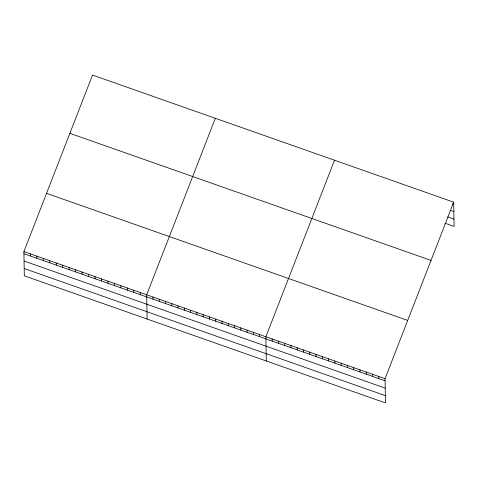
<?xml version="1.0" encoding="UTF-8"?>
<svg xmlns="http://www.w3.org/2000/svg" width="478" height="478" viewBox="0 0 478 478"><rect width="100%" height="100%" fill="white"/><g stroke="black" fill="none" stroke-linecap="round" stroke-linejoin="round"><path stroke-width="0.72" d="M453.676 202.164L385.047 378.684L385.471 402.924L24.324 275.836L23.9 251.595L92.529 75.076L453.676 202.164L454.1 226.405L445.042 223.214M215.321 118.287L146.692 294.807L147.11 319.047M334.498 160.226L265.87 336.745L266.294 360.986M452.319 203.801L453.712 204.291M450.36 210.362L453.843 211.587M447.701 216.898L453.975 219.103M69.884 133.332L431.031 260.414M46.551 193.345L407.692 320.433M23.9 251.595L385.047 378.684M23.936 253.728L385.083 380.811M24.067 261.024L385.208 388.112M24.193 268.54L385.34 395.629M378.773 376.479L378.809 378.606M372.499 374.268L372.535 376.401M366.226 372.063L366.268 374.19M359.958 369.853L359.994 371.986M353.684 367.648L353.72 369.775M347.41 365.443L347.446 367.57M341.137 363.232L341.173 365.359M334.863 361.027L334.905 363.155M328.595 358.817L328.631 360.95M322.321 356.612L322.357 358.739M316.048 354.401L316.083 356.534M309.774 352.196L309.81 354.323M303.5 349.992L303.542 352.119M297.232 347.781L297.268 349.914M290.959 345.576L290.994 347.703M284.685 343.365L284.721 345.498M278.411 341.161L278.453 343.288M272.137 338.95L272.179 341.083M259.596 334.54L259.632 336.667M253.322 332.33L253.358 334.463M247.048 330.125L247.09 332.252M240.781 327.914L240.816 330.047M234.507 325.709L234.543 327.836M228.233 323.504L228.269 325.632M221.959 321.294L221.995 323.427M215.686 319.089L215.727 321.216M209.418 316.878L209.454 319.011M203.144 314.673L203.18 316.8M196.87 312.463L196.906 314.596M190.597 310.258L190.632 312.385M184.323 308.053L184.365 310.18M178.055 305.842L178.091 307.975M171.781 303.638L171.817 305.765M165.508 301.427L165.543 303.56M159.234 299.222L159.27 301.349M152.96 297.017L153.002 299.144M140.227 292.53L140.263 294.663M133.762 290.26L133.804 292.387M127.303 287.983L127.339 290.116M120.838 285.713L120.874 287.84M114.379 283.436L114.415 285.563M107.914 281.16L107.95 283.293M101.45 278.889L101.491 281.016M94.991 276.613L95.026 278.746M88.526 274.342L88.561 276.469M82.061 272.066L82.102 274.193M75.602 269.789L75.638 271.922M69.137 267.519L69.173 269.646M62.678 265.242L62.714 267.375M56.213 262.972L56.249 265.099M49.748 260.695L49.79 262.822M43.289 258.419L43.325 260.552M36.824 256.148L36.86 258.275M30.365 253.872L30.401 255.999"/></g></svg>
